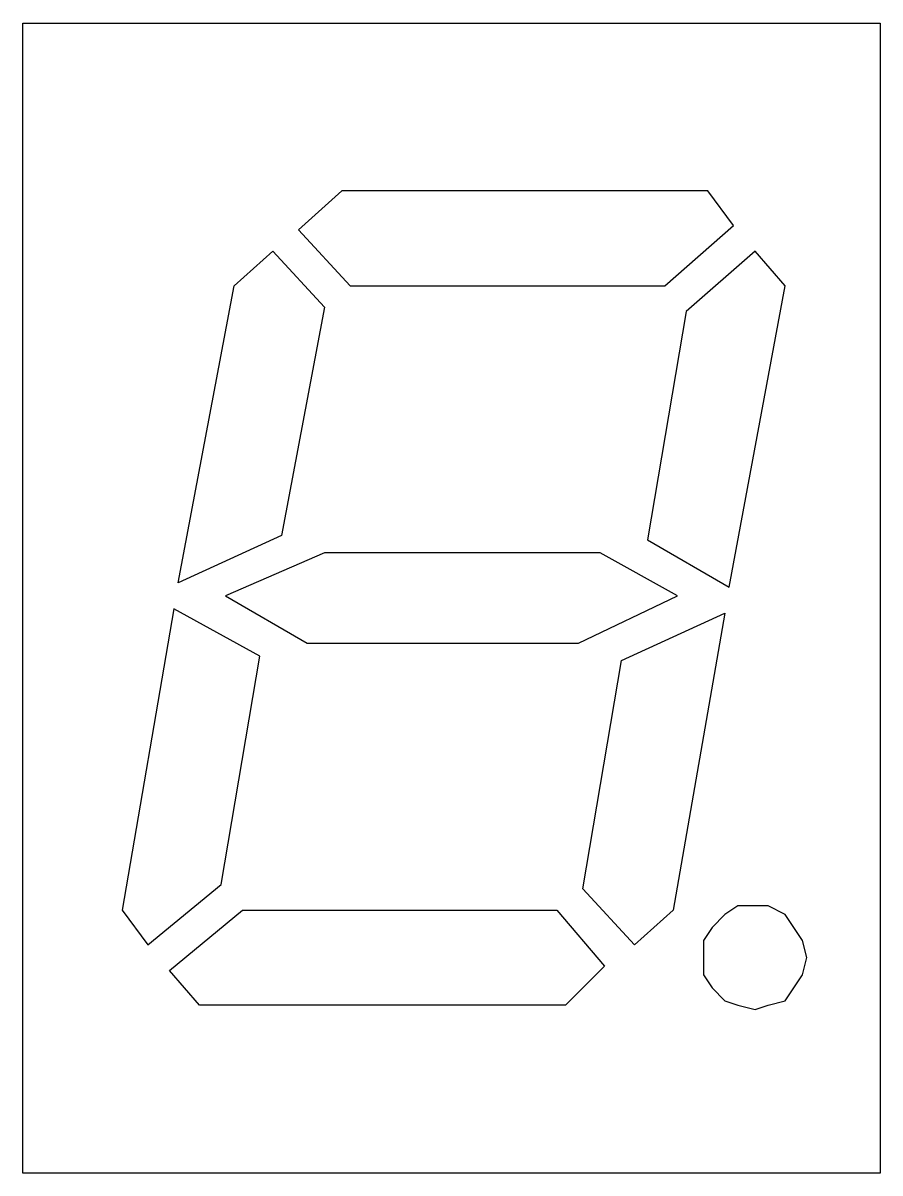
# Model space of a CAD drawing. Extents: x 15.18 to 22.4, y 19.1 to 28.79.
import ezdxf

# ---------------------------------------------------------------- set-up
doc = ezdxf.new("R2010")
doc.units = 0
doc.layers.add('7seg', color=7, linetype='CONTINUOUS')

msp = doc.modelspace()

# ---------------------------------------------------------------- linework, layer by layer
at = {"layer": '7seg', "color": 7}
msp.add_lwpolyline([(15.178617, 28.78801), (22.401756, 28.78801), (22.401756, 19.096467), (15.178617, 19.096467), (15.178617, 28.78801), (15.178617, 28.78801)], close=True, dxfattribs=at)
for points in [[(17.93712, 26.573938), (20.58695, 26.573938), (21.16769, 27.082086), (20.949913, 27.372239), (17.864529, 27.372239), (17.501567, 27.045789), (17.93712, 26.573938)], [(16.957125, 26.573938), (17.28379, 26.86431), (17.719343, 26.392455), (17.356384, 24.468751), (16.485277, 24.069495), (16.957125, 26.573938)], [(21.349169, 26.86431), (20.768433, 26.356161), (20.44155, 24.432457), (21.131392, 24.032982), (21.603243, 26.573938), (21.349169, 26.86431)], [(17.719343, 24.323569), (16.884534, 23.960388), (17.574161, 23.561128), (19.860814, 23.561128), (20.695839, 23.960388), (20.042509, 24.323569), (17.719343, 24.323569)], [(17.174901, 23.452239), (16.44898, 23.851499), (16.013426, 21.310758), (16.231203, 21.020387), (16.848236, 21.52832), (17.174901, 23.452239)], [(19.897326, 21.492023), (20.223992, 23.415942), (21.095095, 23.815202), (20.659545, 21.310758), (20.332661, 21.020387), (19.897326, 21.492023)], [(21.095095, 21.274461), (20.985992, 21.165573), (20.913616, 21.056684), (20.913616, 20.766313), (20.985992, 20.657424), (21.095095, 20.548321), (21.203984, 20.512024), (21.349169, 20.475726), (21.458058, 20.512024), (21.603243, 20.548321), (21.748425, 20.766313), (21.784723, 20.911499), (21.748425, 21.056684), (21.603243, 21.274461), (21.458058, 21.347271), (21.203984, 21.347271), (21.095095, 21.274461)], [(17.029719, 21.310758), (19.679334, 21.310758), (20.078806, 20.838907), (19.751925, 20.512024), (16.666757, 20.512024), (16.412686, 20.80261), (17.029719, 21.310758)]]:
    msp.add_lwpolyline(points, dxfattribs=at)

doc.saveas('drawing.dxf')
